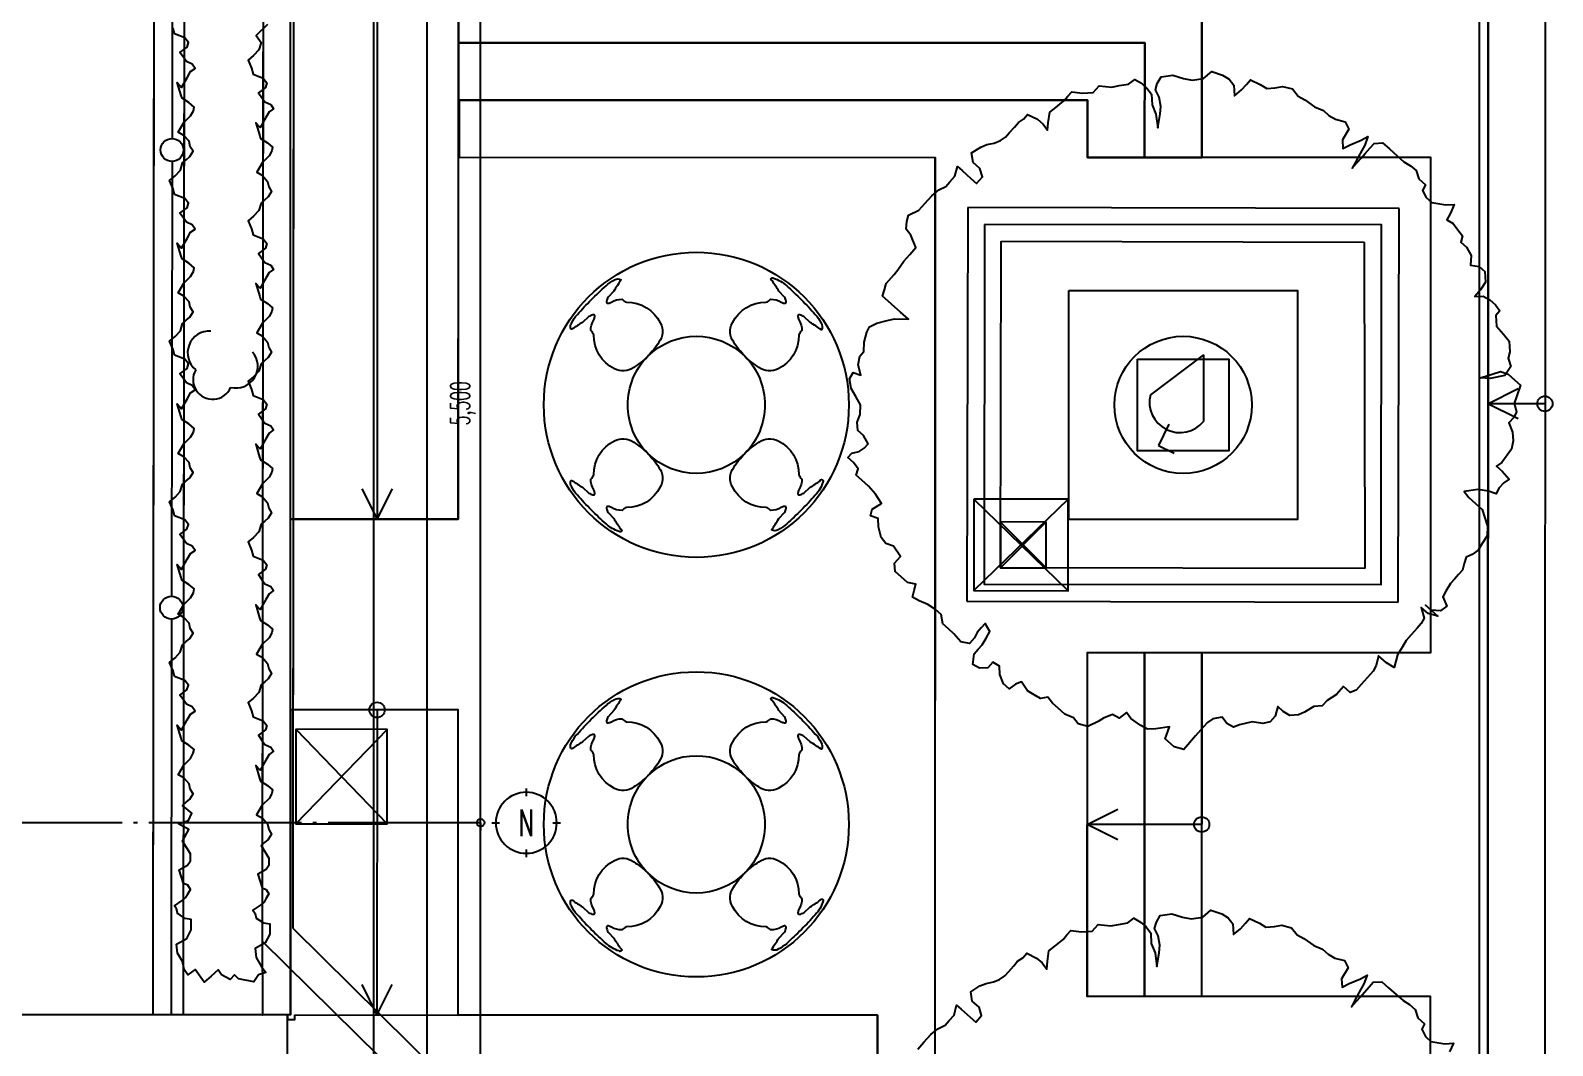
# Model space of a CAD drawing. Header units: millimetres. Extents: x -67913 to 128525, y -54442 to 63422.
# Drawn here: x 111883 to 121864, y 15690 to 22344 of the extents above; entities that cross this region are included whole.
import ezdxf
from ezdxf.enums import TextEntityAlignment as Align

# ---------------------------------------------------------------- set-up
doc = ezdxf.new("R2010")
doc.units = ezdxf.units.MM
doc.header["$LTSCALE"] = 500
doc.header["$PDMODE"] = 35
doc.linetypes.add('AXIS', pattern=[2.35, 2, -0.15, 0.05, -0.15])
doc.layers.get('0').update_dxf_attribs({"plot": 0})
for name, color, linetype in [('020KijnSn', 1, 'AXIS'), ('030KijnSp', 8, 'Continuous'), ('040KijunF', 7, 'Continuous'), ('090Gaikou', 5, 'Continuous')]:
    doc.layers.add(name, color=color, linetype=linetype)
doc.layers.add('HOJO', color=211, linetype='Continuous', plot=False)
doc.styles.add('Dim', font='simplex.shx', dxfattribs={"width": 0.6, "bigfont": 'extfont2.shx'})
doc.styles.get("Standard").update_dxf_attribs({"font": 'simplex.shx', "width": 0.7, "bigfont": 'extfont2.shx'})
doc.dimstyles.new('PRO1-50', dxfattribs={"dimscale": 50, "dimtxt": 2.5, "dimasz": 1, "dimexe": 0.5, "dimexo": 0.5, "dimgap": 0.8, "dimtad": 1, "dimdec": 3, "dimdsep": 46, "dimlunit": 6, "dimtxsty": 'Dim', "dimblk": 'ORIGIN', "dimcen": 0, "dimadec": 3, "dimazin": 2, "dimtfac": 1, "dimtdec": 3, "dimtix": 1, "dimtmove": 2, "dimatfit": 3, "dimldrblk": 'ORIGIN', "dimfxl": 0, "dimarcsym": 0})

# ---------------------------------------------------------------- blocks, each defined once
blk = doc.blocks.new('通り芯記号')
at = {"layer": '040KijunF'}
for p, q in [((0, 3.5), (0, 4.5)), ((-4.5, 0), (-3.5, 0)), ((3.5, 0), (4.5, 0)), ((0, -4.5), (0, -3.5))]:
    blk.add_line(p, q, dxfattribs=at)
blk.add_circle((0, 0), 4, dxfattribs=at)
at = {"layer": '040KijunF', "width": 0.6}
blk.add_attdef('通り芯符号', text='', height=3.5, dxfattribs=at).set_placement((0, 0), align=Align.MIDDLE)
blk = doc.blocks.new('_Origin')
at = {"color": 0, "linetype": 'ByBlock', "lineweight": -2}
blk.add_line((0, 0), (-1, 0), dxfattribs=at)
blk.add_circle((0, 0), 0.5, dxfattribs=at)
blk = doc.blocks.new('*D763')
at = {"layer": '030KijnSp', "color": 0, "lineweight": -2, "transparency": 16777216}
blk.add_line((114834.6, 11700), (114834.6, 17100), dxfattribs=at)
at = {"layer": 'Defpoints', "color": 0, "transparency": 16777216}
for p in [(114834.6, 17150), (114834.6, 17150), (114834.6, 11650)]:
    blk.add_point(p, dxfattribs=at)
at = {"layer": '030KijnSp', "color": 0, "lineweight": -2, "transparency": 16777216, "xscale": 50, "yscale": 50, "zscale": 50}
for p, rotation in [((114834.6, 17150), 90), ((114834.6, 11650), 270)]:
    blk.add_blockref('_Origin', p, dxfattribs=dict(at, rotation=rotation))
at = {"layer": '030KijnSp', "color": 0, "transparency": 16777216, "insert": (114720.2, 14400), "char_height": 125, "attachment_point": 5, "rotation": 90, "style": 'Dim'}
blk.add_mtext('5,500', dxfattribs=at)
blk = doc.blocks.new('*D764')
at = {"layer": '030KijnSp', "color": 0, "lineweight": -2, "transparency": 16777216}
blk.add_line((114834.6, 17200), (114834.6, 22600), dxfattribs=at)
at = {"layer": 'Defpoints', "color": 0, "transparency": 16777216}
for p in [(114834.6, 22650), (114834.6, 22650), (114834.6, 17150)]:
    blk.add_point(p, dxfattribs=at)
at = {"layer": '030KijnSp', "color": 0, "lineweight": -2, "transparency": 16777216, "xscale": 50, "yscale": 50, "zscale": 50}
for p, rotation in [((114834.6, 22650), 90), ((114834.6, 17150), 270)]:
    blk.add_blockref('_Origin', p, dxfattribs=dict(at, rotation=rotation))
at = {"layer": '030KijnSp', "color": 0, "transparency": 16777216, "insert": (114720.2, 19900), "char_height": 125, "attachment_point": 5, "rotation": 90, "style": 'Dim'}
blk.add_mtext('5,500', dxfattribs=at)

msp = doc.modelspace()

# ---------------------------------------------------------------- linework, layer by layer
at = {"layer": '020KijnSn'}
msp.add_line((114834.6088, 17150), (72434.6088, 17150), dxfattribs=at)
at = {"layer": '090Gaikou'}
for p, q in [((112687.6435, 15890.5454), (112698.6576, 27910.7556)), ((112687.6435, 15890.5454), (112698.6576, 27910.7556)), ((112887.6436, 15890.5013), (112898.4755, 27711.9451)), ((114157.9763, 27140.2215), (114156.2126, 19140.2217)), ((112814.9304, 24485.737), (112811.7386, 21635.7388)), ((113409.3451, 23356.3223), (113402.9479, 16374.8889)), ((113409.3451, 23356.3223), (113402.9479, 16374.8889)), ((113609.2703, 23274.5759), (113603.0247, 16458.4838)), ((112811.5706, 21485.7387), (112808.3788, 18635.7406)), ((118029.4415, 21182.5115), (118024.0688, 18601.9937)), ((120857.6652, 21176.6234), (118029.4415, 21182.5115)), ((120852.2926, 18596.1052), (120857.6652, 21176.6234)), ((118244.5264, 18821.535), (118248.9829, 20962.0542)), ((118248.9829, 20962.0542), (120628.8903, 20957.0992)), ((120628.8903, 20957.0992), (120631.9745, 18816.5644)), ((119575.3126, 20217.3583), (119226.6122, 19955.5701)), ((119575.3126, 20217.3583), (119575.5229, 19781.3251)), ((119348.7941, 19763.7744), (119279.0961, 19624.2101)), ((119279.0961, 19624.2101), (119383.7693, 19571.9366)), ((120631.9745, 18816.5644), (118244.5264, 18821.535)), ((118024.0688, 18601.9937), (120852.2926, 18596.1052)), ((112808.2109, 18485.7408), (112805.3045, 15890.5194)), ((113587.9961, 15890.3469), (113588.437, 17890.3468)), ((114155.937, 17890.2217), (114155.4961, 15890.2218)), ((113402.9479, 16374.8889), (113403.1708, 16374.669)), ((113403.1708, 16374.669), (114362.1591, 15429.1194)), ((113603.0247, 16458.4838), (114562.1255, 15512.8231)), ((113567.9961, 15890.3513), (111567.9961, 15890.7922))]:
    msp.add_line(p, q, dxfattribs=at)
for points in [[(116059.7171, -4482.6984), (116059.7171, -4482.6984), (116059.9651, -3357.6984), (116434.9651, -3357.7811), (116434.7998, -4107.7811), (121434.7997, -4108.8834), (121442.9558, 32886.1157), (116818.0386, 33262.1353), (116817.956, 32887.1353), (116818.0386, 33262.1353), (121818.0385, 33261.033), (121809.717, -4483.9661), (116059.7171, -4482.6984), (116059.7171, -4482.6984)], [(112887.6436, 15890.5013), (112898.4755, 27711.9451), (113119.5113, 27713.2647), (113413.0638, 27414.6094), (113409.3451, 23356.3223), (113409.3451, 23356.3223), (113403.0246, 16458.667), (113404.0144, 15890.0267), (113404.0144, 15890.0267)], [(114690.4763, 27140.1041), (114688.7126, 19140.1043), (113588.7126, 19140.3468), (113590.4763, 27140.3466)], [(114689.4837, 22637.6042), (114689.401, 22262.6042), (119189.4009, 22261.6121), (119189.2355, 21511.6121), (119564.2355, 21511.5294), (119564.4835, 22636.5294), (114689.4837, 22637.6042), (114689.4837, 22637.6042)], [(114689.3984, 22262.6042), (114689.3183, 21887.6042), (118814.3182, 21886.6948), (118814.2355, 21511.6948), (119189.2355, 21511.6121), (119189.4009, 22261.6121), (114689.4008, 22262.6042), (114689.4008, 22262.6042)], [(117545.8276, 20744.6659), (117571.8875, 20774.0804), (117610.1257, 20832.0552), (117649.1777, 20876.1345), (117688.2621, 20920.2503), (117655.5049, 21001.7738), (117625.259, 21041.6578), (117629.2418, 21090.5881), (117640.6063, 21133.0436), (117708.2422, 21164.9518), (117747.3266, 21209.0676), (117792.9071, 21260.5157), (117839.3181, 21298.0971), (117886.5896, 21321.8284), (117912.6495, 21351.243), (117945.2162, 21388.0021), (117962.2475, 21451.6558), (117991.6512, 21425.6057), (118050.4645, 21373.5), (118087.2103, 21340.9451), (118126.2839, 21385.0488), (118109.0588, 21439.6372), (118064.9405, 21478.7237), (118054.239, 21540.6853), (118114.5459, 21579.13), (118155.2925, 21595.5112), (118203.3704, 21605.3754), (118244.1487, 21621.7285), (118277.5459, 21644.6208), (118303.6165, 21674.0476), (118336.1725, 21710.7945), (118362.2215, 21740.1969), (118395.6308, 21763.1003), (118421.669, 21792.4906), (118486.1344, 21761.6178), (118522.9008, 21729.0446), (118553.1553, 21689.1531), (118557.1142, 21738.0612), (118566.8263, 21808.221), (118606.7244, 21838.4632), (118659.6638, 21883.4134), (118685.7129, 21912.8158), (118711.7835, 21942.2426), (118781.935, 21932.5725), (118851.249, 21936.732), (118890.3333, 21980.8477), (118974.3409, 21972.0328), (119022.4479, 21981.8931), (119084.3942, 21992.5799), (119124.3187, 22022.8421), (119167.557, 21997.601), (119204.321, 21965.03), (119234.5887, 21925.1484), (119238.7679, 21855.8126), (119263.3521, 21794.7044), (119275.7279, 21705.0192), (119291.0838, 21796.3975), (119295.0463, 21845.3024), (119284.3591, 21907.2729), (119260.6162, 21954.5265), (119271.9735, 21996.9886), (119297.1981, 22040.2524), (119373.0223, 22051.7969), (119444.002, 22028.2403), (119500.2972, 22017.7369), (119576.1504, 22029.2773), (119629.0695, 22074.2021), (119700.0526, 22050.686), (119743.345, 22025.4839), (119773.5696, 21985.5537), (119777.7799, 21916.2554), (119824.215, 21953.8371), (119856.7709, 21990.584), (119882.8415, 22020.0108), (119947.2986, 21989.1237), (119990.5453, 21963.8969), (120046.0051, 21967.2645), (120094.1145, 21977.1226), (120157.7628, 21960.1048), (120195.3644, 21913.6823), (120238.6243, 21888.4655), (120303.9492, 21843.7219), (120361.081, 21819.3463), (120397.8353, 21786.7839), (120441.0952, 21761.5671), (120504.7327, 21744.5371), (120528.4563, 21697.2789), (120485.872, 21626.067), (120489.2134, 21570.6044), (120536.486, 21594.3565), (120609.3154, 21625.6418), (120652.9898, 21648.4603), (120632.2194, 21592.2407), (120613.5198, 21556.3271), (120588.2953, 21513.0414), (120569.5944, 21477.1289), (120550.8948, 21441.2152), (120583.4615, 21477.9743), (120609.5105, 21507.3768), (120635.5704, 21536.7914), (120668.1263, 21573.5383), (120694.1754, 21602.9407), (120749.6149, 21606.283), (120793.7331, 21567.1965), (120845.1715, 21521.6246), (120889.2898, 21482.5381), (120932.5604, 21457.3335), (120969.3195, 21424.7668), (120986.5339, 21370.1662), (121030.6399, 21331.0904), (121011.9488, 21295.1693), (121035.6748, 21247.9089), (121072.4254, 21215.3497), (121163.7923, 21199.9931), (121219.2389, 21203.3508), (121194.8714, 21146.2183), (121169.6817, 21102.967), (121212.9367, 21077.7545), (121243.178, 21037.8529), (121273.4099, 20997.9163), (121262.0669, 20955.485), (121298.8139, 20922.9291), (121329.8954, 20869.1521), (121326.7372, 20806.3386), (121383.0385, 20795.8298), (121419.7867, 20763.2727), (121423.9827, 20693.9437), (121392.2465, 20643.3178), (121353.1945, 20599.2385), (121408.6411, 20602.5961), (121451.9034, 20577.3772), (121488.6625, 20544.8105), (121518.9184, 20504.896), (121492.8694, 20475.4936), (121497.04, 20406.1653), (121541.9957, 20353.2492), (121579.5866, 20306.8146), (121583.7694, 20237.4756), (121572.4204, 20195.0497), (121589.6479, 20140.4591), (121551.4253, 20082.4922), (121455.2104, 20062.751), (121392.3867, 20065.8855), (121522.012, 20108.551), (121571.7633, 20090.649), (121615.8693, 20051.5732), (121652.6297, 20019.0054), (121629.0925, 19948.028), (121611.2522, 19898.2655), (121628.4714, 19843.6606), (121609.7611, 19807.7129), (121577.2267, 19770.9903), (121601.7666, 19709.8345), (121605.1127, 19654.3895), (121594.6122, 19598.1025), (121530.319, 19510.7089), (121496.9228, 19487.8373), (121533.6819, 19455.2706), (121578.6389, 19402.3535), (121545.2128, 19379.4433), (121512.6461, 19342.6842), (121493.9632, 19306.7774), (121444.1822, 19324.6189), (121374.0247, 19334.2943), (121284.3166, 19321.8976), (121314.5686, 19282.0082), (121358.682, 19242.926), (121402.7808, 19203.8567), (121420.0107, 19149.264), (121437.2264, 19094.6404), (121434.0682, 19031.8269), (121402.3345, 18981.1988), (121377.1183, 18937.9275), (121337.2118, 18907.6928), (121296.4784, 18891.3217), (121285.1137, 18848.8879), (121273.7622, 18806.4642), (121247.7131, 18777.0618), (121221.6748, 18747.6715), (121195.615, 18718.2569), (121163.8837, 18667.6267), (121145.1948, 18631.7253), (121169.7635, 18570.5873), (121129.8425, 18540.3437), (121067.0153, 18543.4815), (121030.2647, 18576.0407), (121067.0153, 18543.4815), (121111.1262, 18504.4015), (121047.4839, 18521.4358), (121003.3887, 18560.5018), (121021.4671, 18492.0698), (121002.7627, 18456.1387), (120976.7137, 18426.7363), (120937.6293, 18382.6205), (120905.0518, 18345.8492), (120879.8632, 18302.6186), (120848.1126, 18251.9838), (120836.7744, 18209.5482), (120825.4327, 18167.1159), (120774.8173, 18198.8492), (120723.3667, 18244.4319), (120706.3281, 18180.7847), (120687.6367, 18144.8854), (120648.5524, 18100.7696), (120609.4896, 18056.6781), (120576.9121, 18019.9068), (120536.1654, 18003.5257), (120492.0521, 18042.6079), (120446.4608, 17991.1476), (120386.1933, 17952.7179), (120353.6428, 17915.9771), (120298.1804, 17912.6138), (120237.8932, 17874.1864), (120197.121, 17857.8084), (120141.6806, 17854.443), (120098.4272, 17879.6671), (120061.6584, 17912.2424), (120044.6456, 17848.6049), (120012.0703, 17811.836), (119963.9561, 17801.9627), (119893.8072, 17811.6283), (119811.4782, 17792.7613), (119770.7256, 17776.3833), (119727.4474, 17801.5794), (119697.2208, 17841.5049), (119635.2503, 17830.7786), (119601.8472, 17807.8894), (119575.7884, 17778.4761), (119523.6871, 17719.6676), (119445.5431, 17631.4639), (119381.8962, 17648.498), (119323.0901, 17700.5972), (119353.1457, 17778.9371), (119263.4537, 17766.5609), (119207.995, 17763.2117), (119164.7156, 17788.4089), (119099.4128, 17833.1676), (119069.1565, 17873.0694), (119022.7304, 17835.4906), (118979.4584, 17860.6986), (118918.3405, 17836.1207), (118884.9425, 17813.2422), (118817.2724, 17781.3078), (118753.6413, 17798.3279), (118723.411, 17838.2565), (118666.2808, 17862.6438), (118622.1748, 17901.7195), (118585.4278, 17934.2754), (118555.1701, 17974.1633), (118507.0659, 17964.3136), (118463.8222, 17989.5291), (118420.5429, 18014.7436), (118382.1081, 18075.02), (118341.3631, 18058.6505), (118301.447, 18028.4025), (118264.6878, 18060.9693), (118240.1043, 18122.0856), (118236.7692, 18177.5577), (118193.5207, 18202.7775), (118160.9453, 18166.0087), (118105.488, 18162.6561), (118062.2099, 18187.8695), (118071.8919, 18258.0344), (118097.9506, 18287.4478), (118123.9846, 18316.8332), (118149.2079, 18360.1004), (118174.4079, 18403.3708), (118143.3225, 18457.136), (118117.2874, 18427.7494), (118091.2298, 18398.3372), (118072.534, 18362.4158), (118039.9748, 18325.6652), (117983.6846, 18336.1816), (117938.7209, 18389.096), (117901.9679, 18421.6573), (117865.2112, 18454.2219), (117854.5183, 18516.2128), (117817.7628, 18548.7763), (117767.1588, 18580.5126), (117710.0085, 18604.8699), (117666.7376, 18630.0595), (117678.0965, 18672.5136), (117689.4515, 18714.9364), (117633.1649, 18725.4496), (117552.2985, 18797.0931), (117548.9499, 18852.5426), (117588.0256, 18896.6486), (117542.2303, 18963.4482), (117492.4665, 18981.3092), (117462.2238, 19021.2336), (117444.1569, 19089.7055), (117440.7982, 19145.1486), (117391.0258, 19163.0194), (117402.3733, 19205.4336), (117462.6693, 19243.8857), (117424.2348, 19304.1771), (117379.2956, 19357.1045), (117335.1847, 19396.1846), (117298.4317, 19428.7459), (117309.8002, 19471.1741), (117279.5317, 19511.0867), (117242.7787, 19543.648), (117268.8289, 19573.0517), (117316.9307, 19582.9208), (117350.3425, 19605.8197), (117376.3926, 19635.2234), (117345.3108, 19688.9854), (117308.5469, 19721.5564), (117305.1896, 19777.0157), (117323.0597, 19826.78), (117326.2021, 19889.6076), (117295.1302, 19943.3782), (117264.0694, 19997.1542), (117253.3592, 20059.1256), (117278.5687, 20102.3724), (117328.323, 20084.5178), (117310.2755, 20152.9896), (117320.8149, 20209.2812), (117346.8736, 20238.6946), (117349.9997, 20301.5062), (117367.026, 20365.1297), (117385.7305, 20401.0585), (117432.9983, 20424.7954), (117501.4825, 20442.847), (117549.5845, 20452.7139), (117640.0996, 20451.232), (117588.6527, 20496.8114), (117551.8875, 20529.3835), (117507.7936, 20568.4485), (117471.0223, 20601.026), (117482.3528, 20643.4162), (117493.7187, 20685.8489)], [(118139.0892, 21072.1603), (118136.8137, 18714.3187), (120741.0382, 18711.8056), (120743.3137, 21069.6472)], [(118691.5432, 20639.2218), (120191.5431, 20638.8911), (120191.2124, 19138.8912), (118691.2125, 19139.2219)], [(119141.444, 20189.1226), (119741.4439, 20188.9903), (119741.3117, 19588.9904), (119141.3117, 19589.1226), (119141.444, 20189.1226)], [(118068.7417, 19271.8024), (118068.6094, 18671.8024), (118688.6094, 18671.6657), (118688.7417, 19271.6657)], [(118813.5201, 18266.6949), (119188.5201, 18266.6122), (119188.0229, 16011.6123), (118813.023, 16011.6949)], [(119188.5201, 18266.6122), (119563.5201, 18266.5295), (119563.0229, 16011.5296), (119188.0229, 16011.6123)], [(113623.4089, 17762.8391), (113623.2722, 17142.8391), (114223.2722, 17142.7068), (114223.4089, 17762.7068)], [(113567.9961, 15890.3513), (110284.6088, 15891.092), (110284.6088, 12891.0919), (113567.3347, 12890.3514)], [(113617.9961, 15890.3403), (117437.996, 15889.4981), (117436.1777, 7641.9983), (113586.1778, 7642.8471), (113587.3347, 12890.3469), (113567.3347, 12890.3514), (113567.9895, 15860.3513), (113617.9895, 15860.3403), (113617.9961, 15890.3403)]]:
    msp.add_lwpolyline(points, close=True, dxfattribs=at)
for points in [[(121442.9558, 32886.1157), (121434.7997, -4108.8834)], [(116489.9651, -3357.7932), (116489.8119, -4052.7932), (121379.8118, -4053.8713), (121387.9437, 32831.1278), (116817.9438, 32832.1353)], [(121063.5201, 12766.1988), (121064.2355, 16011.1987), (119564.2355, 16011.5294), (119564.7327, 18266.5294), (121064.7326, 18266.1987), (121065.448, 21511.1986), (119565.4481, 21511.5293), (119565.4481, 21511.5293), (119565.4481, 21511.5293), (119565.6961, 22636.5293), (114690.6937, 22637.6041), (114691.6863, 27140.104), (113591.6889, 27140.3465), (113591.7672, 27495.5126), (113205.461, 27890.4316), (111911.8543, 27890.7168), (111912.2137, 29520.7168)], [(112687.6435, 15890.5454), (112698.6576, 27910.7556), (113204.5373, 27918.7378), (114561.3854, 26531.6383), (114562.1293, 24246.7431), (113609.2703, 23274.5759), (113603.0247, 16458.4838)], [(113437.7227, 22383.5319), (113362.8083, 22310.1033), (113395.4341, 22265.6731), (113381.1087, 22216.5787), (113346.9371, 22180.2797), (113310.1566, 22149.9855), (113333.6966, 22095.9516), (113343.3746, 22057.3203), (113409.9835, 22031.1582), (113434.4003, 22000.4041), (113424.8651, 21970.7455), (113378.4206, 21935.7586), (113399.3496, 21906.4321), (113420.8587, 21876.2927), (113459.3538, 21859.0601), (113478.1439, 21830.9413), (113448.1155, 21810.875), (113427.0123, 21773.7387), (113389.0826, 21706.9917), (113360.8533, 21738.5369), (113386.4225, 21653.8449), (113391.9906, 21635.4021), (113437.4483, 21607.6061), (113471.5704, 21578.399), (113466.4144, 21554.2258), (113448.0625, 21521.0497), (113404.0248, 21477.4903), (113366.854, 21414.2809), (113404.9508, 21392.5297), (113438.4302, 21354.4734), (113446.0338, 21318.5335), (113464.8705, 21288.4009), (113442.5861, 21253.2385), (113419.3907, 21233.2832), (113395.3678, 21212.616), (113381.0424, 21163.5216), (113346.8708, 21127.2227), (113310.0903, 21096.9285), (113333.6303, 21042.8946), (113343.3083, 21004.2632), (113409.9172, 20978.1012), (113434.334, 20947.347), (113424.7988, 20917.6885), (113378.3543, 20882.7015), (113399.2833, 20853.375), (113420.7924, 20823.2357), (113459.2875, 20806.003), (113478.0776, 20777.8842), (113448.0492, 20757.818), (113426.946, 20720.6817), (113389.0163, 20653.9346), (113360.787, 20685.4799), (113386.3562, 20600.7878), (113391.9243, 20582.3451), (113437.382, 20554.549), (113471.5041, 20525.3419), (113466.3481, 20501.1687), (113447.9962, 20467.9926), (113403.9585, 20424.4333), (113366.7877, 20361.2239), (113404.8845, 20339.4727), (113438.3638, 20301.4164), (113445.9675, 20265.4764), (113464.8042, 20235.3438), (113442.5198, 20200.1814), (113419.3244, 20180.2261), (113395.3015, 20159.559), (113380.9761, 20110.4646), (113346.8045, 20074.1656), (113310.024, 20043.8714), (113333.564, 19989.8375), (113343.242, 19951.2062), (113409.8509, 19925.0441), (113434.2677, 19894.29), (113424.7325, 19864.6314), (113378.288, 19829.6445), (113399.217, 19800.318), (113420.726, 19770.1786), (113459.2211, 19752.946), (113478.0113, 19724.8272), (113447.9828, 19704.7609), (113426.8797, 19667.6246), (113388.95, 19600.8776), (113360.7207, 19632.4228), (113386.2899, 19547.7308), (113391.858, 19529.288), (113437.3157, 19501.492), (113471.4378, 19472.2849), (113466.2817, 19448.1117), (113447.9299, 19414.9356), (113403.8922, 19371.3762), (113366.7214, 19308.1668), (113404.8182, 19286.4156), (113438.2975, 19248.3593), (113445.9012, 19212.4194), (113464.7379, 19182.2868), (113442.4535, 19147.1244), (113419.2581, 19127.1691), (113395.2352, 19106.5019), (113380.9098, 19057.4075), (113346.7382, 19021.1086), (113309.9577, 18990.8144), (113333.4977, 18936.7805), (113343.1756, 18898.1491), (113409.7846, 18871.9871), (113434.2014, 18841.2329), (113424.6662, 18811.5744), (113378.2217, 18776.5874), (113399.1507, 18747.2609), (113420.6597, 18717.1216), (113459.1548, 18699.8889), (113477.945, 18671.7701), (113447.9165, 18651.7039), (113426.8134, 18614.5676), (113388.8837, 18547.8205), (113360.6544, 18579.3658), (113386.2236, 18494.6737), (113391.7916, 18476.231), (113437.2494, 18448.4349), (113471.3714, 18419.2278), (113466.2154, 18395.0546), (113447.8636, 18361.8785), (113403.8259, 18318.3192), (113366.6551, 18255.1098), (113404.7519, 18233.3586), (113438.2312, 18195.3023), (113445.8349, 18159.3623), (113464.6716, 18129.2297), (113442.3871, 18094.0673), (113419.1917, 18074.112), (113395.1688, 18053.4449), (113380.8435, 18004.3505), (113346.6719, 17968.0515), (113309.8914, 17937.7573), (113333.4314, 17883.7234), (113343.1093, 17845.0921), (113409.7183, 17818.93), (113434.1351, 17788.1759), (113424.5999, 17758.5173), (113378.1554, 17723.5304), (113399.0844, 17694.2039), (113420.5934, 17664.0645), (113459.0885, 17646.8319), (113477.8787, 17618.7131), (113447.8502, 17598.6468), (113426.7471, 17561.5105), (113388.8174, 17494.7635), (113360.588, 17526.3087), (113386.1573, 17441.6167), (113391.7253, 17423.1739), (113437.1831, 17395.3778), (113471.3051, 17366.1708), (113466.1491, 17341.9976), (113447.7973, 17308.8215), (113403.7596, 17265.2621), (113366.5888, 17202.0527), (113404.6856, 17180.3015), (113438.1649, 17142.2452), (113445.7686, 17106.3053), (113464.6053, 17076.1727), (113442.3208, 17041.0103), (113419.1254, 17021.055), (113395.1025, 17000.3878), (113446.4427, 16918.148), (113446.4427, 16871.2202), (113428.6337, 16843.7101), (113373.5765, 16812.9634), (113401.6914, 16723.9504), (113429.0999, 16712.7106), (113447.4908, 16684.8249), (113427.8322, 16651.8711), (113415.2476, 16630.7755), (113392.9538, 16611.944), (113342.0465, 16577.1491), (113356.2613, 16556.3519), (113364.3136, 16525.0151), (113380.2154, 16514.8421), (113411.6089, 16494.7585), (113452.1068, 16487.5053), (113452.1068, 16420.1108), (113422.2067, 16362.2549), (113356.041, 16325.3795), (113363.0537, 16267.3134), (113395.1025, 16211.3114), (113427.0394, 16168.7573), (113379.074, 16153.3974), (113347.2189, 16108.5836), (113248.4476, 16128.1635), (113222.392, 16153.1392), (113193.1043, 16122.5852), (113137.0674, 16152.9987), (113114.9643, 16186.2177), (113068.2919, 16145.5435), (113023.4602, 16106.4735), (112962.57, 16187.4993), (112916.1763, 16152.6347), (112892.1756, 16189.0352), (112880.6324, 16240.0503), (112848.5835, 16296.0523), (112841.5708, 16354.1184), (112907.7365, 16390.9939), (112937.6366, 16448.8497), (112937.6366, 16516.2442), (112897.1387, 16523.4974), (112865.7452, 16543.5811), (112849.8434, 16553.7541), (112841.7911, 16585.0908), (112827.5763, 16605.888), (112878.4836, 16640.6829), (112900.7774, 16659.5144), (112913.362, 16680.61), (112933.0206, 16713.5638), (112914.6297, 16741.4495), (112887.2212, 16752.6893), (112859.1063, 16841.7023), (112914.1635, 16872.449), (112931.9726, 16899.9591), (112931.9726, 16946.8869), (112880.6324, 17029.1267), (112922.1518, 17106.1571), (112855.0501, 17144.0588), (112919.9623, 17164.468), (112941.845, 17212.5773), (112880.3008, 17263.8415), (112904.3237, 17284.5087), (112927.5191, 17304.4639), (112949.8035, 17339.6264), (112930.9668, 17369.759), (112923.3632, 17405.6989), (112889.8838, 17443.7552), (112851.787, 17465.5064), (112888.9578, 17528.7158), (112932.9955, 17572.2751), (112951.3474, 17605.4512), (112956.5034, 17629.6244), (112922.3813, 17658.8315), (112876.9236, 17686.6276), (112871.3556, 17705.0703), (112845.7863, 17789.7624), (112874.0156, 17758.2171), (112911.9454, 17824.9642), (112933.0485, 17862.1005), (112963.0769, 17882.1667), (112944.2868, 17910.2855), (112905.7917, 17927.5182), (112884.2826, 17957.6575), (112863.3536, 17986.9841), (112909.7981, 18021.971), (112919.3333, 18051.6295), (112894.9165, 18082.3837), (112828.3076, 18108.5457), (112818.6296, 18147.1771), (112795.0897, 18201.211), (112831.8701, 18231.5052), (112866.0418, 18267.8041), (112880.3671, 18316.8985), (112904.39, 18337.5657), (112927.5854, 18357.521), (112949.8698, 18392.6834), (112931.0331, 18422.816), (112923.4295, 18458.7559), (112889.9501, 18496.8122), (112851.8533, 18518.5634), (112889.0241, 18581.7729), (112933.0618, 18625.3322), (112951.4137, 18658.5083), (112956.5697, 18682.6815), (112922.4476, 18711.8886), (112876.9899, 18739.6846), (112871.4219, 18758.1274), (112845.8526, 18842.8194), (112874.0819, 18811.2742), (112912.0117, 18878.0212), (112933.1148, 18915.1575), (112963.1432, 18935.2238), (112944.3531, 18963.3426), (112905.858, 18980.5752), (112884.3489, 19010.7146), (112863.42, 19040.0411), (112909.8644, 19075.028), (112919.3996, 19104.6866), (112894.9829, 19135.4408), (112828.3739, 19161.6028), (112818.696, 19200.2342), (112795.156, 19254.268), (112831.9365, 19284.5623), (112866.1081, 19320.8612), (112880.4334, 19369.9556), (112904.4563, 19390.6228), (112927.6517, 19410.578), (112949.9362, 19445.7405), (112931.0994, 19475.8731), (112923.4958, 19511.813), (112890.0165, 19549.8693), (112851.9196, 19571.6205), (112889.0904, 19634.8299), (112933.1281, 19678.3892), (112951.48, 19711.5653), (112956.636, 19735.7385), (112922.5139, 19764.9456), (112877.0562, 19792.7417), (112871.4882, 19811.1844), (112845.9189, 19895.8765), (112874.1482, 19864.3312), (112912.078, 19931.0783), (112933.1811, 19968.2146), (112963.2096, 19988.2808), (112944.4194, 20016.3996), (112905.9243, 20033.6323), (112884.4152, 20063.7716), (112863.4863, 20093.0982), (112909.9307, 20128.0851), (112919.4659, 20157.7436), (112895.0492, 20188.4978), (112828.4402, 20214.6598), (112818.7623, 20253.2912), (112795.2223, 20307.3251), (112832.0028, 20337.6193), (112866.1744, 20373.9182), (112880.4997, 20423.0126), (112904.5226, 20443.6798), (112927.718, 20463.6351), (112950.0025, 20498.7975), (112931.1658, 20528.9301), (112923.5621, 20564.87), (112890.0828, 20602.9263), (112851.986, 20624.6775), (112889.1567, 20687.887), (112933.1944, 20731.4463), (112951.5463, 20764.6224), (112956.7023, 20788.7956), (112922.5802, 20818.0027), (112877.1225, 20845.7987), (112871.5545, 20864.2415), (112845.9852, 20948.9335), (112874.2146, 20917.3883), (112912.1443, 20984.1353), (112933.2474, 21021.2716), (112963.2759, 21041.3379), (112944.4857, 21069.4567), (112905.9906, 21086.6893), (112884.4815, 21116.8287), (112863.5526, 21146.1552), (112909.997, 21181.1421), (112919.5323, 21210.8007), (112895.1155, 21241.5549), (112828.5065, 21267.7169), (112818.8286, 21306.3483), (112795.2886, 21360.3821), (112832.0691, 21390.6764), (112866.2407, 21426.9753), (112880.566, 21476.0697), (112904.5889, 21496.7369), (112927.7843, 21516.6921), (112950.0688, 21551.8546), (112931.2321, 21581.9872), (112923.6284, 21617.9271), (112890.1491, 21655.9834), (112852.0523, 21677.7346), (112889.2231, 21740.944), (112933.2608, 21784.5033), (112951.6126, 21817.6794), (112956.7686, 21841.8526), (112922.6466, 21871.0597), (112877.1888, 21898.8558), (112871.6208, 21917.2985), (112846.0515, 22001.9906), (112874.2809, 21970.4453), (112912.2106, 22037.1924), (112933.3137, 22074.3287), (112963.3422, 22094.395), (112944.552, 22122.5137), (112906.0569, 22139.7464), (112884.5479, 22169.8857), (112863.6189, 22199.2123), (112910.0634, 22234.1992), (112919.5986, 22263.8577), (112895.1818, 22294.6119), (112828.5728, 22320.7739), (112818.8949, 22359.4053)], [(114689.4008, 22262.6042), (114689.3181, 21887.6042)], [(121063.5201, 12766.1988), (121064.2355, 16011.1987), (118814.2355, 16011.6948), (118814.7327, 18266.6947), (121064.7326, 18266.1987), (121065.448, 21511.1986), (121065.448, 21511.1986), (121065.448, 21511.1986), (121065.448, 21511.1986), (121065.448, 21511.1986), (121065.448, 21511.1986), (121065.448, 21511.1986), (121065.448, 21511.1986), (121065.448, 21511.1986), (121065.448, 21511.1986), (118815.4481, 21511.6947), (118815.4481, 21511.6947), (118815.4481, 21511.6947), (118815.5308, 21886.6947), (114695.5309, 21887.603), (114695.4482, 21512.603), (117815.4481, 21511.9151), (117812.3076, 7266.9155)], [(114688.7126, 19140.1043), (114689.2356, 21512.6042), (117814.2356, 21511.9153), (117811.095, 7266.9156), (113586.0951, 7267.8471), (113586.1497, 7515.3471), (113586.1778, 7642.8471), (117436.1777, 7641.9983), (117437.996, 15889.4981), (114687.9961, 15890.1044), (114688.437, 17890.1043), (113588.437, 17890.3468), (113588.7126, 19140.3468), (114688.7126, 19140.1043)], [(121638.8355, 19797.0292), (121438.8796, 19897.1174), (121638.9237, 19997.0292)], [(121813.8796, 19897.0347), (121438.8796, 19897.1174)], [(114056.2567, 19340.2437), (114156.2126, 19140.2217), (114256.2567, 19340.1996)], [(118688.7417, 19271.6657), (118068.6094, 18671.8024)], [(118068.7417, 19271.8024), (118688.6094, 18671.6657)], [(118544.1346, 19121.9263), (118244.1348, 19121.5347), (118244.5264, 18821.535), (118544.5261, 18821.9265), (118544.1346, 19121.9263)], [(118244.1348, 19121.5347), (118544.5261, 18821.9265)], [(118544.1346, 19121.9263), (118244.5264, 18821.535)], [(113617.9961, 15890.3403), (114687.9961, 15890.1044), (114688.437, 17890.1043), (113588.437, 17890.3468), (113588.437, 17890.3468), (113587.9961, 15890.3469), (113567.9961, 15890.3513), (113567.9895, 15860.3513), (113617.9895, 15860.3403), (113617.9961, 15890.3403)], [(114223.4089, 17762.7068), (113623.2722, 17142.8391)], [(113623.4089, 17762.8391), (114223.2722, 17142.7068)], [(119013.2274, 17039.1067), (118813.2715, 17139.1949), (119013.3156, 17239.1067)], [(119563.2715, 17139.0296), (118813.2715, 17139.1949)], [(117702.4654, 15667.1542), (117741.5498, 15711.27), (117787.1303, 15762.7182), (117833.5413, 15800.2995), (117880.8128, 15824.0309), (117906.8727, 15853.4455), (117939.4394, 15890.2046), (117956.4707, 15953.8582), (117985.8744, 15927.8081), (118044.6877, 15875.7024), (118081.4334, 15843.1476), (118120.507, 15887.2512), (118103.2819, 15941.8396), (118059.1637, 15980.9262), (118048.4622, 16042.8878), (118108.7691, 16081.3325), (118149.5157, 16097.7136), (118197.5936, 16107.5778), (118238.3719, 16123.931), (118271.7691, 16146.8233), (118297.8397, 16176.25), (118330.3957, 16212.997), (118356.4447, 16242.3994), (118389.8539, 16265.3028), (118415.8922, 16294.693), (118480.3576, 16263.8202), (118517.124, 16231.2471), (118547.3785, 16191.3555), (118551.3374, 16240.2637), (118561.0495, 16310.4234), (118600.9476, 16340.6657), (118653.887, 16385.6159), (118679.9361, 16415.0183), (118706.0067, 16444.445), (118776.1581, 16434.7749), (118845.4721, 16438.9344), (118884.5565, 16483.0502), (118968.5641, 16474.2353), (119016.671, 16484.0955), (119078.6174, 16494.7823), (119118.5419, 16525.0446), (119161.7802, 16499.8034), (119198.5442, 16467.2324), (119228.8119, 16427.3509), (119232.9911, 16358.0151), (119257.5753, 16296.9068), (119269.9511, 16207.2216), (119285.3069, 16298.6), (119289.2694, 16347.5049), (119278.5823, 16409.4754), (119254.8394, 16456.729), (119266.1966, 16499.191), (119291.4213, 16542.4549), (119367.2455, 16553.9993), (119438.2252, 16530.4427), (119494.5204, 16519.9393), (119570.3736, 16531.4798), (119623.2927, 16576.4046), (119694.2757, 16552.8885), (119737.5681, 16527.6863), (119767.7927, 16487.7561), (119772.003, 16418.4579), (119818.4382, 16456.0395), (119850.9941, 16492.7865), (119877.0647, 16522.2132), (119941.5218, 16491.3261), (119984.7685, 16466.0993), (120040.2283, 16469.467), (120088.3377, 16479.3251), (120151.9859, 16462.3072), (120189.5876, 16415.8848), (120232.8475, 16390.668), (120298.1724, 16345.9244), (120355.3042, 16321.5488), (120392.0585, 16288.9864), (120435.3184, 16263.7696), (120498.9558, 16246.7396), (120522.6795, 16199.4813), (120480.0952, 16128.2694), (120483.4366, 16072.8068), (120530.7092, 16096.559), (120603.5386, 16127.8443), (120647.2129, 16150.6627), (120626.4426, 16094.4431), (120607.743, 16058.5295), (120582.5185, 16015.2438), (120563.8176, 15979.3313), (120545.1179, 15943.4177), (120577.6847, 15980.1768), (120603.7337, 16009.5792), (120629.7936, 16038.9938), (120662.3495, 16075.7407), (120688.3986, 16105.1432), (120743.8381, 16108.4854), (120787.9563, 16069.3989), (120839.3947, 16023.8271), (120883.5129, 15984.7406), (120926.7836, 15959.5359), (120963.5427, 15926.9692), (120980.7571, 15872.3686), (121024.8631, 15833.2929), (121006.172, 15797.3717), (121029.898, 15750.1113), (121066.6486, 15717.5521), (121158.0155, 15702.1956), (121213.4621, 15705.5533), (121189.0946, 15648.4208)], [(114055.5402, 16090.2438), (114155.4961, 15890.2218), (114255.5402, 16090.1997)]]:
    msp.add_lwpolyline(points, dxfattribs=at)
for points in [[(117079.2821, 19382.8426, -0.119867392), (117029.5341, 19297.4262, -0.018751404), (116938.3222, 19201.0382, -0.018751404), (116841.9342, 19109.8262, -0.082259363), (116785.5963, 19071.1312, -0.298106744), (116742.2188, 19070.1372, 0.017352218), (116790.3048, 19143.6594), (116828.3638, 19184.1256, 0.063583714), (116839.2089, 19211.7511, 0.541574975), (116827.3735, 19224.241, 0.062594804), (116806.3625, 19216.7674, -0.15893301), (116736.1001, 19198.1839, 0.138590823), (116707.9228, 19217.3071, -0.287380721), (116485.7236, 19352.246, -0.286217662), (116494.8086, 19479.5718, -0.049883973), (116567.7982, 19571.5621, -0.414213562), (115931.4021, 19571.5621, -0.049883973), (116004.3917, 19479.5718, -0.286217662), (116013.4767, 19352.246, -0.287380721), (115791.2775, 19217.3071, 0.138590823), (115763.1002, 19198.1839, -0.15893301), (115692.8378, 19216.7674, 0.062594804), (115671.8269, 19224.241, 0.541574976), (115659.9914, 19211.7511, 0.063583714), (115670.8365, 19184.1256), (115708.8955, 19143.6594, 0.015560597), (115751.7827, 19077.5705, -1.352979608), (115742.6826, 19060.0782, -0.119867392), (115657.2661, 19109.8262, -0.018751404), (115560.8782, 19201.0382, -0.018751404), (115469.6662, 19297.4262, -0.082259363), (115430.9712, 19353.764, -0.216106453), (115425.22, 19385.9757, -0.682658986), (115437.4104, 19391.9427, 0.015560597), (115503.4994, 19349.0555), (115543.9656, 19310.9965, 0.063583714), (115571.5911, 19300.1515, 0.541574975), (115584.081, 19311.9869, 0.062594804), (115576.6074, 19332.9978, -0.15893301), (115558.0239, 19403.2602, 0.138590823), (115577.1471, 19431.4375, -0.287380721), (115712.086, 19653.6367, -0.286217662), (115839.4118, 19644.5517, -0.049883973), (115931.4021, 19571.5621, -0.198912367), (115799.6002, 19889.7602, -0.198912367), (115931.4021, 20207.9582, -0.049883973), (115839.4118, 20134.9686, -0.286217662), (115712.086, 20125.8837, -0.287380721), (115577.1471, 20348.0829, 0.138590823), (115558.0239, 20376.2602, -0.15893301), (115576.6074, 20446.5225, 0.062594804), (115584.081, 20467.5335, 0.541574975), (115571.5911, 20479.3689, 0.063583714), (115543.9656, 20468.5239), (115503.4994, 20430.4648, 0.015560597), (115437.4104, 20387.5776, -0.682658985), (115425.22, 20393.5447, -0.216106453), (115430.9712, 20425.7563, -0.082259363), (115469.6662, 20482.0942, -0.018751404), (115560.8782, 20578.4822, -0.018751404), (115657.2661, 20669.6941, -0.082259363), (115713.604, 20708.3891, -0.298106744), (115756.9815, 20709.3831, 0.017352218), (115708.8955, 20635.8609), (115670.8365, 20595.3947, 0.063583714), (115659.9914, 20567.7692, 0.541574976), (115671.8269, 20555.2793, 0.062594804), (115692.8378, 20562.753, -0.15893301), (115763.1002, 20581.3365, 0.138590823), (115791.2775, 20562.2132, -0.287380721), (116013.4767, 20427.2743, -0.286217662), (116004.3917, 20299.9486, -0.049883973), (115931.4021, 20207.9582, -0.414213562), (116567.7982, 20207.9582, -0.049883973), (116494.8086, 20299.9486, -0.286217662), (116485.7236, 20427.2743, -0.287380721), (116707.9228, 20562.2132, 0.138590823), (116736.1001, 20581.3365, -0.15893301), (116806.3625, 20562.753, 0.062594804), (116827.3735, 20555.2793, 0.541574975), (116839.2089, 20567.7692, 0.063583714), (116828.3638, 20595.3947), (116790.3048, 20635.8609, 0.015560597), (116747.4176, 20701.9499, -1.352979608), (116756.5177, 20719.4421, -0.119867392), (116841.9342, 20669.6941, -0.018751404), (116938.3222, 20578.4822, -0.018751404), (117029.5341, 20482.0942, -0.082259363), (117068.2291, 20425.7563, -0.298106744), (117069.2231, 20382.3788, 0.017352218), (116995.7009, 20430.4648), (116955.2347, 20468.5239, 0.063583714), (116927.6092, 20479.3689, 0.541574975), (116915.1193, 20467.5335, 0.062594804), (116922.5929, 20446.5225, -0.15893301), (116941.1764, 20376.2602, 0.138590823), (116922.0532, 20348.0829, -0.287380721), (116787.1143, 20125.8837, -0.286217662), (116659.7885, 20134.9686, -0.049883973), (116567.7982, 20207.9582, -0.198912367), (116699.6002, 19889.7602, -0.198912367), (116567.7982, 19571.5621, -0.049883973), (116659.7885, 19644.5517, -0.286217662), (116787.1143, 19653.6367, -0.287380721), (116922.0532, 19431.4375, 0.138590823), (116941.1764, 19403.2602, -0.15893301), (116922.5929, 19332.9978, 0.062594804), (116915.1193, 19311.9869, 0.541574975), (116927.6092, 19300.1515, 0.063583714), (116955.2347, 19310.9965), (116995.7009, 19349.0555, 0.015560597), (117061.7899, 19391.9427, -1.352979608), (117079.2821, 19382.8426, -0.119867392)], [(117029.5341, 17732.0941, -0.082259363), (117068.2291, 17675.7563, -0.298106744), (117069.2231, 17632.3787, 0.017352218), (116995.7009, 17680.4648), (116955.2347, 17718.5238, 0.063583714), (116927.6092, 17729.3688, 0.541574976), (116915.1193, 17717.5334, 0.062594804), (116922.5929, 17696.5225, -0.15893301), (116941.1764, 17626.2601, 0.138590823), (116922.0532, 17598.0828, -0.287380721), (116787.1143, 17375.8836, -0.286217662), (116659.7885, 17384.9686, -0.049883973), (116567.7982, 17457.9582, -0.198912367), (116699.6002, 17139.7601, -0.198912367), (116567.7982, 16821.5621, -0.049883973), (116659.7885, 16894.5517, -0.286217662), (116787.1143, 16903.6366, -0.287380721), (116922.0532, 16681.4374, 0.138590823), (116941.1764, 16653.2601, -0.15893301), (116922.5929, 16582.9978, 0.062594804), (116915.1193, 16561.9868, 0.541574974), (116927.6092, 16550.1514, 0.063583714), (116955.2347, 16560.9964), (116995.7009, 16599.0554, 0.015560597), (117061.7899, 16641.9427, -1.352979608), (117079.2821, 16632.8426, -0.119867392), (117029.5341, 16547.4261, -0.018751404), (116938.3222, 16451.0381, -0.018751404), (116841.9342, 16359.8262, -0.082259363), (116785.5963, 16321.1312, -0.298106744), (116742.2188, 16320.1372, 0.017352218), (116790.3048, 16393.6593), (116828.3638, 16434.1255, 0.063583714), (116839.2089, 16461.7511, 0.541574975), (116827.3735, 16474.241, 0.062594804), (116806.3625, 16466.7673, -0.15893301), (116736.1001, 16448.1838, 0.138590823), (116707.9228, 16467.307, -0.287380721), (116485.7236, 16602.2459, -0.286217662), (116494.8086, 16729.5717, -0.049883973), (116567.7982, 16821.5621, -0.414213562), (115931.4021, 16821.5621, -0.049883973), (116004.3917, 16729.5717, -0.286217662), (116013.4767, 16602.2459, -0.287380721), (115791.2775, 16467.307, 0.138590823), (115763.1002, 16448.1838, -0.15893301), (115692.8378, 16466.7673, 0.062594804), (115671.8269, 16474.241, 0.541574975), (115659.9914, 16461.7511, 0.063583714), (115670.8365, 16434.1255), (115708.8955, 16393.6593, 0.015560597), (115751.7827, 16327.5704, -1.352979608), (115742.6826, 16310.0782, -0.119867392), (115657.2661, 16359.8262, -0.018751404), (115560.8782, 16451.0381, -0.018751404), (115469.6662, 16547.4261, -0.082259363), (115430.9712, 16603.764, -0.216106453), (115425.22, 16635.9756, -0.682658985), (115437.4104, 16641.9427, 0.015560597), (115503.4994, 16599.0554), (115543.9656, 16560.9964, 0.063583714), (115571.5911, 16550.1514, 0.541574975), (115584.081, 16561.9868, 0.062594804), (115576.6074, 16582.9978, -0.15893301), (115558.0239, 16653.2601, 0.138590823), (115577.1471, 16681.4374, -0.287380721), (115712.086, 16903.6366, -0.286217662), (115839.4118, 16894.5517, -0.049883973), (115931.4021, 16821.5621, -0.198912367), (115799.6002, 17139.7601, -0.198912367), (115931.4021, 17457.9582, -0.049883973), (115839.4118, 17384.9686, -0.286217662), (115712.086, 17375.8836, -0.287380721), (115577.1471, 17598.0828, 0.138590823), (115558.0239, 17626.2601, -0.15893301), (115576.6074, 17696.5225, 0.062594804), (115584.081, 17717.5334, 0.541574976), (115571.5911, 17729.3688, 0.063583714), (115543.9656, 17718.5238), (115503.4994, 17680.4648, 0.015560597), (115437.4104, 17637.5776, -0.682658985), (115425.22, 17643.5446, -0.216106453), (115430.9712, 17675.7563, -0.082259363), (115469.6662, 17732.0941, -0.018751404), (115560.8782, 17828.4821, -0.018751404), (115657.2661, 17919.694, -0.082259363), (115713.604, 17958.389, -0.298106744), (115756.9815, 17959.3831, 0.017352218), (115708.8955, 17885.8609), (115670.8365, 17845.3947, 0.063583714), (115659.9914, 17817.7691, 0.541574976), (115671.8269, 17805.2793, 0.062594804), (115692.8378, 17812.7529, -0.15893301), (115763.1002, 17831.3364, 0.138590823), (115791.2775, 17812.2132, -0.287380721), (116013.4767, 17677.2743, -0.286217662), (116004.3917, 17549.9485, -0.049883973), (115931.4021, 17457.9582, -0.414213562), (116567.7982, 17457.9582, -0.049883973), (116494.8086, 17549.9485, -0.286217662), (116485.7236, 17677.2743, -0.287380721), (116707.9228, 17812.2132, 0.138590823), (116736.1001, 17831.3364, -0.15893301), (116806.3625, 17812.7529, 0.062594804), (116827.3735, 17805.2793, 0.541574974), (116839.2089, 17817.7691, 0.063583714), (116828.3638, 17845.3947), (116790.3048, 17885.8609, 0.015560597), (116747.4176, 17951.9498, -1.352979608), (116756.5177, 17969.4421, -0.119867392), (116841.9342, 17919.694, -0.018751404), (116938.3222, 17828.4821, -0.018751404), (117029.5341, 17732.0941, -0.082259363)]]:
    msp.add_lwpolyline(points, format="xyb", close=True, dxfattribs=at)
for centre, radius in [((112811.6546, 21560.7388), 75), ((116249.6002, 19889.7602), 1000), ((119441.3778, 19889.0565), 450), ((121813.8796, 19897.0347), 50), ((112808.2949, 18560.7408), 75), ((116249.6002, 17139.7601), 1000), ((114155.937, 17890.2217), 50), ((119563.2715, 17139.0296), 50)]:
    msp.add_circle(centre, radius, dxfattribs=at)
for centre, radius, start, end in [((113057.6302, 20229.634), 143.6961, 86.91095748, 230.74439486), ((113230.0537, 20143.5263), 143.6961, 256.18079101, 40.0142284), ((113077.7472, 20054.231), 128.2353, 149.99118376, 336.93400212), ((119420.6701, 19907.7001), 199.875, 166.14297593, 320.78220993)]:
    msp.add_arc(centre, radius, start, end, dxfattribs=at)
at = {"layer": 'HOJO'}
for points in [[(72434.6088, -23200), (114834.6088, -23200), (114834.6088, 37470), (72434.6088, 37470)], [(72784.6088, -22850), (114484.6088, -22850), (114484.6088, 37120), (72784.6088, 37120)], [(73134.6088, -22500), (114134.6088, -22500), (114134.6088, 36770), (73134.6088, 36770)]]:
    msp.add_lwpolyline(points, close=True, dxfattribs=at)

# ---------------------------------------------------------------- block references
at = {"layer": '040KijunF'}
ref = msp.add_blockref('通り芯記号', (115134.6088, 17150), dxfattribs=dict(at, xscale=-50, yscale=50, zscale=50, rotation=180))
ref.add_attrib('通り芯符号', 'N', dxfattribs={"height": 175, "rotation": 180, "width": 0.6}).set_placement((115134.6088, 17150), align=Align.MIDDLE)

# ---------------------------------------------------------------- dimensions: what is measured, and where the dimension line sits
at = {"layer": '030KijnSp'}
for base, p1, p2, picture, middle in [((114834.6088, 22650), (114834.6088, 17150), (114834.6088, 22650), '*D764', (114720.204, 19900)), ((114834.6088, 17150), (114834.6088, 11650), (114834.6088, 17150), '*D763', (114720.204, 14400))]:
    dim = msp.add_linear_dim(base=base, p1=p1, p2=p2, angle=90, dimstyle='PRO1-50', dxfattribs=at)
    dim.commit()
    dim.dimension.update_dxf_attribs({"geometry": picture, "text_midpoint": middle})

doc.saveas('drawing.dxf')
